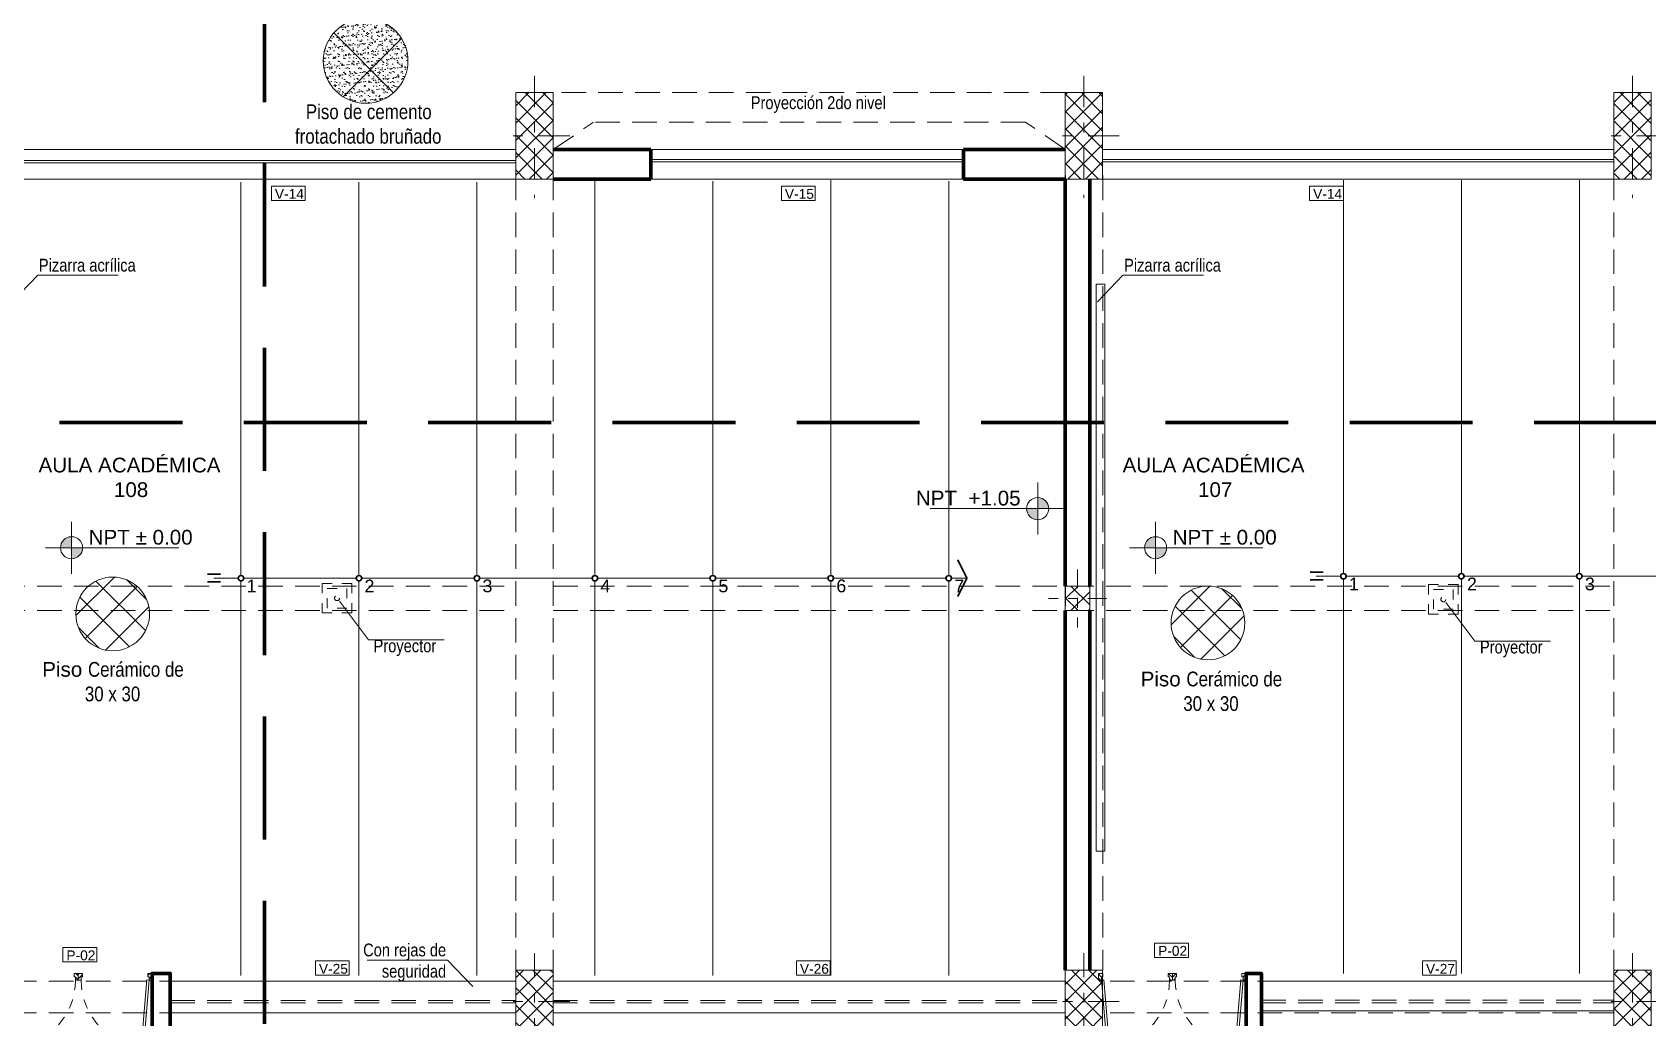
# Model space of a CAD drawing. Header units: inches. Extents: x 140 to 978, y -82 to 38.
# Drawn here: x 627.83 to 644.26, y 13.06 to 23.08 of the extents above; entities that cross this region are included whole.
import ezdxf

# ---------------------------------------------------------------- set-up
doc = ezdxf.new("R2010")
doc.units = ezdxf.units.IN
doc.header["$MEASUREMENT"] = 0
for name, pattern in [('DASHDOT2', [12.7, 6.35, -3.175, 0, -3.175]), ('DASHED', [0.75, 0.5, -0.25]), ('DASHED2', [0.375, 0.25, -0.125])]:
    doc.linetypes.add(name, pattern=pattern)
doc.layers.get('0').update_dxf_attribs({"lineweight": 0})
for name, color, linetype, lineweight in [('UNSAAC-COLUMNA', 24, 'Continuous', 0), ('UNSAAC-CORTE MURO', 42, 'Continuous', 35), ('UNSAAC-COTA', 48, 'Continuous', 0), ('UNSAAC-EJE COLUMNA', 22, 'DASHDOT2', 0), ('UNSAAC-FACHADA(2DO PLANO)', 7, 'Continuous', 30), ('UNSAAC-LINEA DE CORTE', 7, 'Continuous', 70), ('UNSAAC-LLAMADOS', 88, 'Continuous', 0), ('UNSAAC-MUEBLE', 254, 'Continuous', 0), ('UNSAAC-MURETE', 146, 'Continuous', 20), ('UNSAAC-MUROS', 7, 'Continuous', 70), ('UNSAAC-PISOS', 253, 'Continuous', 0), ('UNSAAC-PROYECCIONES', 38, 'DASHED2', 0), ('UNSAAC-TEXTOS', 250, 'Continuous', 0), ('UNSAAC-TEXTURAS', 250, 'Continuous', 0), ('UNSAAC-VANOS', 24, 'Continuous', 0)]:
    doc.layers.add(name, color=color, linetype=linetype, lineweight=lineweight)
doc.styles.add('5mm', font='GOTHIC.TTF', dxfattribs={"height": 5})
doc.styles.add('narrow', font='')
doc.styles.get("Standard").update_dxf_attribs({"font": 'arial.ttf'})
doc.styles.get('narrow').set_extended_font_data('Arial Narrow', italic=True)
doc.dimstyles.new('1EN75', dxfattribs={"dimtxt": 0.15, "dimasz": 0.06, "dimexe": 0.1, "dimexo": 0.15, "dimgap": 0.025, "dimtad": 1, "dimzin": 1, "dimdsep": 46, "dimtxsty": 'narrow', "dimblk": 'DOT', "dimcen": 0.1, "dimclrd": 256, "dimclre": 256, "dimclrt": 256, "dimaunit": 1, "dimadec": 3, "dimazin": 0, "dimtfac": 1, "dimtmove": 2, "dimatfit": 3, "dimldrblk": 'ARCHTICK', "dimfxl": 0.3, "dimfxlon": 1, "dimtolj": 1, "dimtzin": 0, "dimlwd": 0, "dimlwe": 0, "dimarcsym": 0})

# ---------------------------------------------------------------- blocks, each defined once
blk = doc.blocks.new('colum2')
at = {"layer": 'UNSAAC-TEXTURAS'}
h = blk.add_hatch(dxfattribs=at)
h.set_pattern_fill('ANSI37', color=256)
h.paths.add_polyline_path([(872.373, 198.546), (872.373, 198.421), (872.498, 198.421), (872.498, 198.546)])
h.paths.add_polyline_path([(872.498, 198.421), (872.623, 198.421), (872.623, 198.546), (872.498, 198.546)])
h.paths.add_polyline_path([(872.498, 198.296), (872.623, 198.296), (872.623, 198.421), (872.498, 198.421)])
h.paths.add_polyline_path([(872.498, 198.421), (872.373, 198.421), (872.373, 198.296), (872.498, 198.296)])
at = {"layer": 'UNSAAC-COLUMNA'}
blk.add_lwpolyline([(872.373, 198.546), (872.623, 198.546), (872.623, 198.296), (872.373, 198.296)], close=True, dxfattribs=at)
at = {"layer": 'UNSAAC-EJE COLUMNA', "ltscale": 0.03}
for p, q in [((872.498, 198.716), (872.498, 198.126)), ((872.793, 198.421), (872.203, 198.421))]:
    blk.add_line(p, q, dxfattribs=at)
blk = doc.blocks.new('c')
at = {"layer": 'UNSAAC-TEXTURAS'}
h = blk.add_hatch(dxfattribs=at)
h.set_pattern_fill('ANSI37', color=256)
h.set_pattern_definition([(45, (-855.58834, -178.38853), (-0.088388348, 0.088388348), []), (135, (-855.58834, -178.38853), (-0.088388348, -0.088388348), [])])
h.paths.add_polyline_path([(0.19, 0.635), (0, 0.635), (0, 0.316), (0.19, 0.316)])
h.paths.add_polyline_path([(0.19, 0.316), (0.38, 0.316), (0.38, 0.635), (0.19, 0.635)])
h.paths.add_polyline_path([(0.19, 0), (0.38, 0), (0.38, 0.316), (0.19, 0.316)])
h.paths.add_polyline_path([(0.19, 0.316), (0, 0.316), (0, 0), (0.19, 0)])
at = {"layer": 'UNSAAC-COLUMNA'}
blk.add_lwpolyline([(0, 0), (0, 0.635), (0.38, 0.635), (0.38, 0)], dxfattribs=at)
blk.add_lwpolyline([(0, 0.635), (0.38, 0.635), (0.38, 0), (0, 0)], close=True, dxfattribs=at)
at = {"layer": 'UNSAAC-EJE COLUMNA', "ltscale": 0.05}
for p, q in [((0.19, -0.172), (0.19, 0.805)), ((0.55, 0.316), (-0.17, 0.316))]:
    blk.add_line(p, q, dxfattribs=at)
blk = doc.blocks.new('cs1')
at = {"layer": 'UNSAAC-TEXTURAS'}
h = blk.add_hatch(dxfattribs=at)
h.set_pattern_fill('ANSI37', color=256)
h.paths.add_polyline_path([(850.008, 169.826), (850.198, 169.826), (850.198, 170.266), (850.008, 170.266)])
h.paths.add_polyline_path([(850.198, 169.826), (850.388, 169.826), (850.388, 170.266), (850.198, 170.266)])
h.paths.add_polyline_path([(850.388, 169.826), (850.198, 169.826), (850.198, 169.386), (850.388, 169.386)])
h.paths.add_polyline_path([(850.198, 169.826), (850.008, 169.826), (850.008, 169.386), (850.198, 169.386)])
at = {"layer": 'UNSAAC-COLUMNA'}
blk.add_lwpolyline([(850.388, 169.386), (850.388, 170.266), (850.008, 170.266), (850.008, 169.386)], close=True, dxfattribs=at)
at = {"layer": 'UNSAAC-EJE COLUMNA', "ltscale": 0.05}
for p, q in [((850.198, 170.436), (850.198, 169.196)), ((850.558, 169.826), (849.828, 169.826))]:
    blk.add_line(p, q, dxfattribs=at)
blk = doc.blocks.new('_Dot')
at = {"color": 0, "linetype": 'ByBlock', "lineweight": -2}
blk.add_line((-0.5, 0), (-1, 0), dxfattribs=at)
at = {"color": 0, "linetype": 'ByBlock', "const_width": 0.5}
blk.add_lwpolyline([(-0.25, 0, 1), (0.25, 0, 1)], format="xyb", close=True, dxfattribs=at)
blk = doc.blocks.new('*D709')
at = {"layer": 'Defpoints', "color": 0, "transparency": 16777216}
for p in [(649.885, 27.723), (649.885, 24.699), (612.289, 19.744)]:
    blk.add_point(p, dxfattribs=at)
at = {"layer": 'UNSAAC-COTA', "lineweight": 0, "transparency": 16777216}
for p, q in [((612.289, 27.423), (612.289, 27.823)), ((649.885, 27.423), (649.885, 27.823)), ((612.349, 27.723), (649.825, 27.723))]:
    blk.add_line(p, q, dxfattribs=at)
at = {"layer": 'UNSAAC-COTA', "lineweight": 0, "transparency": 16777216, "xscale": 0.06, "yscale": 0.06, "zscale": 0.06, "rotation": 180}
blk.add_blockref('_Dot', (612.289, 27.723), dxfattribs=at)
at = {"layer": 'UNSAAC-COTA', "lineweight": 0, "transparency": 16777216, "xscale": 0.06, "yscale": 0.06, "zscale": 0.06}
blk.add_blockref('_Dot', (649.885, 27.723), dxfattribs=at)
at = {"layer": 'UNSAAC-COTA', "transparency": 16777216, "insert": (631.087, 27.825), "char_height": 0.15, "attachment_point": 5, "style": 'narrow'}
blk.add_mtext('\\A1;37.60', dxfattribs=at)
blk = doc.blocks.new('_ArchTick')
at = {"layer": 'UNSAAC-FACHADA(2DO PLANO)', "color": 0, "const_width": 0.15}
blk.add_lwpolyline([(-0.5, -0.5), (0.5, 0.5)], dxfattribs=at)
blk = doc.blocks.new('PRTX80')
at = {"layer": 'UNSAAC-TEXTOS'}
h = blk.add_hatch(dxfattribs=at)
h.set_pattern_fill('ANSI31', color=256, scale=0.01, style=0)
h.set_pattern_definition([(45, (-1.629623, -4.234902), (-0.02245064, 0.02245064), [])])
h.paths.add_polyline_path([(-0.755, 0.036), (-0.8, 0.036), (-0.8, -0.036), (-0.769, -0.036), (-0.769, 0), (-0.755, 0)])
h.paths.add_polyline_path([(0, 0.036), (-0.045, 0.036), (-0.045, 0), (-0.032, 0), (-0.032, -0.036), (0, -0.036)])
at = {"layer": 'UNSAAC-PROYECCIONES', "ltscale": 0.15}
blk.add_arc((-0.032, -0.036), 0.737, 180, 270, dxfattribs=at)
at = {"layer": 'UNSAAC-TEXTOS'}
for p, q in [((-0.165, -0.662), (-0.166, -0.669)), ((-0.162, -0.67), (-0.166, -0.669)), ((-0.162, -0.662), (-0.165, -0.662)), ((-0.161, -0.651), (-0.163, -0.681)), ((-0.13, -0.688), (-0.16, -0.685)), ((-0.127, -0.65), (-0.157, -0.648)), ((-0.124, -0.658), (-0.126, -0.68)), ((-0.126, -0.68), (-0.126, -0.684)), ((-0.11, -0.682), (-0.126, -0.68)), ((-0.123, -0.654), (-0.124, -0.658)), ((-0.108, -0.659), (-0.124, -0.658)), ((-0.085, -0.684), (-0.07, -0.685)), ((-0.083, -0.661), (-0.068, -0.663)), ((-0.068, -0.663), (-0.07, -0.685)), ((-0.07, -0.685), (-0.07, -0.689)), ((-0.068, -0.659), (-0.068, -0.663)), ((-0.067, -0.693), (-0.037, -0.695)), ((-0.064, -0.655), (-0.034, -0.658)), ((-0.03, -0.662), (-0.033, -0.692)), ((-0.032, -0.681), (-0.028, -0.681)), ((-0.031, -0.673), (-0.028, -0.673)), ((-0.028, -0.673), (-0.028, -0.681))]:
    blk.add_line(p, q, dxfattribs=at)
for points in [[(-0.8, 0.036), (-0.755, 0.036), (-0.755, 0), (-0.769, 0), (-0.769, -0.036), (-0.8, -0.036), (-0.8, 0.036)], [(-0.045, 0.036), (0, 0.036), (0, -0.036), (-0.032, -0.036), (-0.032, 0), (-0.045, 0), (-0.045, 0.036)]]:
    blk.add_lwpolyline(points, dxfattribs=at)
blk.add_lwpolyline([(-0.056, -0.034), (-0.032, -0.036), (-0.093, -0.77), (-0.117, -0.768)], close=True, dxfattribs=at)
for centre, start, end in [((-0.16, -0.681), 175.2462, 265.2462), ((-0.157, -0.651), 85.2462, 175.2462), ((-0.13, -0.684), 265.2462, 355.2462), ((-0.127, -0.654), 355.2462, 85.2462), ((-0.067, -0.689), 175.2462, 265.2462), ((-0.064, -0.659), 85.2462, 175.2462), ((-0.037, -0.691), 265.2462, 355.2462), ((-0.034, -0.662), 355.2462, 85.2462)]:
    blk.add_arc(centre, 0.00375, start, end, dxfattribs=at)
blk = doc.blocks.new('A$C2884083B')
at = {"layer": 'UNSAAC-MUEBLE', "xscale": -0.9375009637713414, "yscale": 0.9375009637713415, "zscale": 0.9375009637713415, "rotation": 359.9999999999994}
blk.add_blockref('PRTX80', (-0.04, 0.677), dxfattribs=at)
at = {"layer": 'UNSAAC-MUEBLE', "xscale": 0.9375009637713414, "yscale": 0.9375009637713414, "zscale": 0.9375009637713414}
blk.add_blockref('PRTX80', (1.46, 0.677), dxfattribs=at)
blk = doc.blocks.new('npt')
at = {"layer": 'UNSAAC-TEXTOS'}
h = blk.add_hatch(color=0, dxfattribs=at)
h.dxf.hatch_style = 1
h.paths.add_polyline_path([(0.0522, 0), (0, 0), (0, -0.0522, 0.414214)])
h.paths.add_polyline_path([(0, 0.0522, 0.414214), (-0.0522, 0), (0, 0)])
at = {"layer": 'UNSAAC-TEXTOS', "color": 0}
for p, q in [((0, -0.1228), (0, 0.1228)), ((-0.1228, 0), (0.507, 0))]:
    blk.add_line(p, q, dxfattribs=at)
blk.add_circle((0, 0), 0.0522, dxfattribs=at)
blk = doc.blocks.new('VIGA')
at = {"layer": 'UNSAAC-PROYECCIONES'}
for p, q in [((1110.082, 107.964), (1104.872, 107.964)), ((1104.872, 107.384), (1105.282, 107.664)), ((1104.872, 107.384), (1105.282, 107.664)), ((1109.676, 107.664), (1105.282, 107.664)), ((1110.082, 107.384), (1109.676, 107.664)), ((1110.082, 107.384), (1109.676, 107.664)), ((1104.492, 107.119), (1104.492, 99.039)), ((1104.872, 107.119), (1104.872, 99.039)), ((1110.082, 107.119), (1110.082, 99.039)), ((1110.462, 107.119), (1110.462, 99.039)), ((1115.662, 107.119), (1115.662, 99.039)), ((1099.247, 102.944), (1104.492, 102.944)), ((1104.872, 102.944), (1115.662, 102.944)), ((1099.247, 102.694), (1104.492, 102.694)), ((1104.872, 102.694), (1115.662, 102.694)), ((1104.492, 98.925), (1099.292, 98.925)), ((1110.082, 98.925), (1104.882, 98.925)), ((1115.662, 98.925), (1110.462, 98.925)), ((1104.492, 98.605), (1099.292, 98.605)), ((1110.082, 98.605), (1104.882, 98.605)), ((1115.662, 98.605), (1110.462, 98.605))]:
    blk.add_line(p, q, dxfattribs=at)
blk = doc.blocks.new('cañon planta')
at = {"layer": 'UNSAAC-MUEBLE', "linetype": 'DASHED', "ltscale": 0.09}
blk.add_lwpolyline([(750.392, 72.439), (750.692, 72.439), (750.692, 72.139), (750.392, 72.139), (750.392, 72.439)], dxfattribs=at)
blk.add_lwpolyline([(750.442, 72.389), (750.642, 72.389), (750.642, 72.189), (750.442, 72.189)], close=True, dxfattribs=at)
blk.add_circle((750.542, 72.289), 0.025, dxfattribs=at)

msp = doc.modelspace()

# ---------------------------------------------------------------- hatches: boundary and pattern name
at = {"layer": 'UNSAAC-TEXTOS'}
h = msp.add_hatch(dxfattribs=at)
h.set_pattern_fill('_USER', color=256, scale=0.23019, angle=45, style=0, double=1, pattern_type=0)
h.set_pattern_definition([(45, (563.27802, -69.6552), (-0.16276894, 0.16276894), []), (135, (563.27802, -69.6552), (-0.16276894, -0.16276894), [])])
edge = h.paths.add_edge_path()
edge.add_arc((628.645, 17.166), 0.375, 0, 360)
h = msp.add_hatch(dxfattribs=at)
h.set_pattern_fill('_USER', color=256, scale=0.23019, angle=45, style=0, double=1, pattern_type=0)
h.set_pattern_definition([(45, (574.4202, -69.7472), (-0.16276894, 0.16276894), []), (135, (574.4202, -69.7472), (-0.16276894, -0.16276894), [])])
edge = h.paths.add_edge_path()
edge.add_arc((639.787, 17.074), 0.375, 0, 360)
at = {"layer": 'UNSAAC-TEXTURAS'}
h = msp.add_hatch(dxfattribs=at)
h.set_pattern_fill('AR-SAND', color=256, scale=0.0375, style=0, double=1)
h.set_pattern_definition([(37.5, (641.88226, 77.09555), (-0.00236225, 0.07225589), [0, -0.057, 0, -0.06375, 0, -0.0609375]), (7.5, (641.88226, 77.09555), (0.06636663, 0.10583048), [0, -0.03075, 0, -0.051375, 0, -0.0196875]), (327.5, (641.836134, 77.09555), (0.11678032, 0.000212215), [0, -0.01875, 0, -0.0675, 0, -0.088125]), (317.5, (641.83613, 77.09555), (0.11272975, 0.03291283), [0, -0.009375, 0, -0.04425, 0, -0.050625])])
h.paths.add_polyline_path([(631.649, 22.791, 1), (630.787, 22.791, 1)])

# ---------------------------------------------------------------- linework, layer by layer
at = {"layer": 'UNSAAC-CORTE MURO', "ltscale": 0.03}
for p, q in [((640.825, 17.589), (640.958, 17.589)), ((629.61, 17.569), (629.743, 17.569)), ((629.61, 17.493), (629.743, 17.493)), ((640.825, 17.513), (640.958, 17.513))]:
    msp.add_line(p, q, dxfattribs=at)
at = {"layer": 'UNSAAC-CORTE MURO'}
msp.add_lwpolyline([(637.244, 17.715), (637.334, 17.529), (637.244, 17.344)], dxfattribs=at)
for centre in [(629.95, 17.529), (631.15, 17.529), (632.35, 17.529), (633.55, 17.529), (634.75, 17.529), (635.95, 17.529), (637.15, 17.529), (641.165, 17.549), (642.365, 17.549), (643.565, 17.549)]:
    msp.add_circle(centre, 0.0278, dxfattribs=at)
at = {"layer": 'UNSAAC-LINEA DE CORTE', "linetype": 'DASHED', "ltscale": 2.5}
for p, q in [((630.189, 29.247), (630.189, -17.642)), ((607.479, 19.113), (660.642, 19.113))]:
    msp.add_line(p, q, dxfattribs=at)
at = {"layer": 'UNSAAC-LLAMADOS', "ltscale": 2.5}
for points in [[(628.7, 20.61), (627.882, 20.61), (627.622, 20.341)], [(639.74, 20.61), (638.922, 20.61), (638.662, 20.341)], [(631.232, 13.644), (632.05, 13.644), (632.31, 13.376)]]:
    msp.add_lwpolyline(points, dxfattribs=at)
at = {"layer": 'UNSAAC-LLAMADOS'}
for points in [[(632.018, 16.902), (631.247, 16.902), (630.952, 17.294)], [(643.273, 16.89), (642.502, 16.89), (642.207, 17.282)]]:
    msp.add_lwpolyline(points, dxfattribs=at)
at = {"layer": 'UNSAAC-MUEBLE', "ltscale": 2.5}
msp.add_lwpolyline([(638.648, 20.521), (638.737, 20.521), (638.737, 14.754), (638.648, 14.754)], close=True, dxfattribs=at)
at = {"layer": 'UNSAAC-MURETE'}
for points in [[(627.545, 21.889), (632.745, 21.889), (632.745, 21.589), (627.545, 21.589)], [(634.12, 21.889), (637.3, 21.889), (637.3, 21.589), (634.12, 21.589)], [(629.23, 13.43), (632.745, 13.43), (632.745, 13.11), (629.23, 13.11)], [(633.125, 13.43), (638.335, 13.43), (638.335, 13.11), (633.125, 13.11)], [(640.33, 13.43), (643.915, 13.43), (643.915, 13.13), (640.33, 13.13)]]:
    msp.add_lwpolyline(points, close=True, dxfattribs=at)
msp.add_lwpolyline([(638.715, 21.889), (643.915, 21.889), (643.915, 21.589), (638.715, 21.589)], dxfattribs=at)
at = {"layer": 'UNSAAC-MUROS'}
for p, q in [((633.125, 21.889), (634.12, 21.889)), ((634.12, 21.889), (634.12, 21.589)), ((637.3, 21.889), (638.335, 21.889)), ((637.3, 21.589), (637.3, 21.889)), ((634.12, 21.589), (633.125, 21.589)), ((638.335, 21.589), (637.3, 21.589)), ((638.335, 21.589), (638.335, 17.449)), ((638.585, 17.449), (638.585, 21.589)), ((638.335, 17.199), (638.335, 13.544)), ((638.585, 13.544), (638.585, 17.199))]:
    msp.add_line(p, q, dxfattribs=at)
for points in [[(629.23, 12.909), (629.045, 12.909), (629.045, 13.509), (629.23, 13.509)], [(640.33, 12.909), (640.175, 12.909), (640.175, 13.509), (640.33, 13.509)]]:
    msp.add_lwpolyline(points, close=True, dxfattribs=at)
at = {"layer": 'UNSAAC-PISOS'}
for points in [[(629.95, 17.557), (629.95, 21.559)], [(631.15, 17.557), (631.15, 21.559)], [(632.35, 17.557), (632.35, 21.559)], [(633.55, 17.557), (633.55, 21.569)], [(634.75, 17.557), (634.75, 21.569)], [(635.95, 17.557), (635.95, 21.579)], [(637.15, 17.557), (637.15, 21.569)], [(641.165, 17.577), (641.165, 21.579)], [(642.365, 17.577), (642.365, 21.579)], [(643.565, 17.577), (643.565, 21.579)], [(629.95, 13.489), (629.95, 17.501)], [(631.15, 13.489), (631.15, 17.501)], [(632.35, 13.489), (632.35, 17.501)], [(633.55, 13.489), (633.55, 17.501)], [(634.75, 13.489), (634.75, 17.501)], [(635.95, 13.489), (635.95, 17.501)], [(637.15, 13.489), (637.15, 17.501)], [(641.165, 13.509), (641.165, 17.521)], [(642.365, 13.509), (642.365, 17.521)], [(643.565, 13.509), (643.565, 17.521)]]:
    msp.add_lwpolyline(points, dxfattribs=at)
at = {"layer": 'UNSAAC-PROYECCIONES'}
msp.add_line((638.335, 22.469), (633.125, 22.469), dxfattribs=at)
at = {"layer": 'UNSAAC-TEXTOS'}
for points in [[(630.259, 21.518), (630.603, 21.518), (630.603, 21.372), (630.259, 21.372)], [(635.447, 21.518), (635.791, 21.518), (635.791, 21.372), (635.447, 21.372)], [(640.821, 21.518), (641.165, 21.518), (641.165, 21.372), (640.821, 21.372)], [(639.244, 13.818), (639.588, 13.818), (639.588, 13.672), (639.244, 13.672)], [(628.139, 13.773), (628.482, 13.773), (628.482, 13.627), (628.139, 13.627)], [(630.707, 13.636), (631.05, 13.636), (631.05, 13.49), (630.707, 13.49)], [(635.6, 13.636), (635.944, 13.636), (635.944, 13.49), (635.6, 13.49)], [(641.969, 13.636), (642.313, 13.636), (642.313, 13.49), (641.969, 13.49)]]:
    msp.add_lwpolyline(points, close=True, dxfattribs=at)
for centre in [(628.645, 17.166), (639.787, 17.074)]:
    msp.add_circle(centre, 0.375, dxfattribs=at)
at = {"layer": 'UNSAAC-TEXTURAS'}
for p, q in [((630.894, 23.075), (631.502, 22.467)), ((630.989, 22.426), (631.583, 23.02))]:
    msp.add_line(p, q, dxfattribs=at)
msp.add_circle((631.218, 22.791), 0.431, dxfattribs=at)
at = {"layer": 'UNSAAC-VANOS', "ltscale": 0.01}
for p, q in [((627.545, 21.779), (632.745, 21.779)), ((627.545, 21.754), (632.745, 21.754)), ((634.12, 21.789), (637.3, 21.789)), ((634.12, 21.764), (637.3, 21.764)), ((638.715, 21.789), (643.915, 21.789)), ((638.715, 21.764), (643.915, 21.764))]:
    msp.add_line(p, q, dxfattribs=at)
at = {"layer": 'UNSAAC-VANOS', "linetype": 'DASHED2'}
for p, q in [((629.23, 13.234), (632.745, 13.234)), ((629.23, 13.209), (632.745, 13.209)), ((633.125, 13.234), (638.335, 13.234)), ((633.125, 13.209), (638.335, 13.209)), ((640.33, 13.236), (643.915, 13.236)), ((640.33, 13.211), (643.915, 13.211))]:
    msp.add_line(p, q, dxfattribs=at)
at = {"layer": 'UNSAAC-VANOS'}
for points in [[(629.674, 17.529), (629.674, 17.529), (629.674, 17.529), (629.674, 17.529), (629.674, 17.529), (629.922, 17.529)], [(629.978, 17.529), (631.122, 17.529)], [(631.178, 17.529), (632.322, 17.529)], [(632.378, 17.529), (633.522, 17.529)], [(633.578, 17.529), (634.722, 17.529)], [(634.778, 17.529), (635.922, 17.529)], [(635.978, 17.529), (637.122, 17.529)], [(637.178, 17.529), (637.334, 17.529)], [(640.889, 17.549), (640.889, 17.549), (640.889, 17.549), (640.889, 17.549), (640.889, 17.549), (641.137, 17.549)], [(641.193, 17.549), (642.337, 17.549)], [(642.393, 17.549), (643.537, 17.549)], [(643.593, 17.549), (644.737, 17.549)]]:
    msp.add_lwpolyline(points, dxfattribs=at)

# ---------------------------------------------------------------- block references
at = {"layer": 'UNSAAC-COTA'}
for p in [(-119.615, -54.963), (-108.36, -54.975)]:
    msp.add_blockref('cañon planta', p, dxfattribs=at)
at = {"layer": 'UNSAAC-MUEBLE'}
for p in [(627.585, 12.799), (638.715, 12.799)]:
    msp.add_blockref('A$C2884083B', p, dxfattribs=at)
at = {"layer": 'UNSAAC-PROYECCIONES'}
msp.add_blockref('VIGA', (-471.746, -85.495), dxfattribs=at)
at = {"layer": 'UNSAAC-TEXTOS', "yscale": 2.154779168756153, "zscale": 2.154779168756153}
for p, xscale in [((638.055, 18.237), -2.154779168756153), ((628.226, 17.839), 2.154779168756153), ((639.254, 17.839), 2.154779168756153)]:
    msp.add_blockref('npt', p, dxfattribs=dict(at, xscale=xscale))
at = {"layer": 'UNSAAC-TEXTURAS'}
for name, p in [('cs1', (-217.263, -147.797)), ('cs1', (-211.673, -147.797)), ('cs1', (-206.093, -147.797)), ('colum2', (-234.038, -181.097)), ('c', (632.745, 12.909)), ('c', (638.335, 12.909)), ('c', (643.915, 12.909))]:
    msp.add_blockref(name, p, dxfattribs=at)

# ---------------------------------------------------------------- texts
at = {"layer": 'UNSAAC-LLAMADOS', "char_height": 0.13, "style": 'narrow'}
for s, insert, width, attachment_point in [('\\pi0.36576;{\\fArial Narrow|b0|i0|c0|p34;Proyección 2do nivel}', (634.77, 22.431), 2.08357, 1), ('{\\fArial Narrow|b0|i0|c0|p34;Pizarra acrílica}', (627.894, 20.778), 1.15269, 1), ('{\\fArial Narrow|b0|i0|c0|p34;Pizarra acrílica}', (638.934, 20.778), 1.15269, 1), ('{\\fArial Narrow|b0|i0|c0|p34;Proyector}', (631.936, 16.737), 2.19448, 9), ('{\\fArial Narrow|b0|i0|c0|p34;Proyector}', (643.191, 16.725), 2.19448, 9), ('{\\fArial Narrow|b0|i0|c0|p34;Con rejas de seguridad}', (632.037, 13.813), 1.15269, 3)]:
    msp.add_mtext(s, dxfattribs=dict(at, insert=insert, width=width, attachment_point=attachment_point))
at = {"layer": 'UNSAAC-TEXTOS', "char_height": 0.15}
for s, insert, width, attachment_point, style in [('\\pi0.13185;{\\fArial Narrow|b0|i0|c0|p34;Piso de cemento \\P\\pi0.02104;frotachado bruñado }', (630.478, 22.349), 1.52397, 1, 'narrow'), ('{\\fArial|b0|i0|c0|p34;NPT  +1.05}', (637.881, 18.419), 1.06387, 3, '5mm'), ('{\\fArial|b0|i0|c0|p34;NPT ± 0.00}', (628.4, 18.021), 1.06387, 1, '5mm'), ('{\\fArial|b0|i0|c0|p34;NPT ± 0.00}', (639.428, 18.021), 1.06387, 1, '5mm'), ('\\pi0.053834;{\\fArial|b0|i0|c204|p34;Piso \\fArial Narrow|b0|i0|c0|p34;Cerámico de \\P\\pi0.48777;30 x 30}', (627.874, 16.677), 1.52397, 1, 'narrow'), ('\\pi0.053834;{\\fArial|b0|i0|c204|p34;Piso \\fArial Narrow|b0|i0|c0|p34;Cerámico de \\P\\pi0.48777;30 x 30}', (639.048, 16.579), 1.52397, 1, 'narrow')]:
    msp.add_mtext(s, dxfattribs=dict(at, insert=insert, width=width, attachment_point=attachment_point, style=style))
at = {"layer": 'UNSAAC-TEXTOS', "char_height": 0.1, "attachment_point": 1}
for s, insert in [('{\\f@Arial Unicode MS|b0|i0|c0|p34;V-1}4', (630.295, 21.488)), ('{\\f@Arial Unicode MS|b0|i0|c0|p34;V-1}5', (635.483, 21.488)), ('{\\f@Arial Unicode MS|b0|i0|c0|p34;V-1}4', (640.857, 21.488)), ('{\\f@Arial Unicode MS|b0|i0|c0|p34;P-0}2', (628.174, 13.743)), ('{\\f@Arial Unicode MS|b0|i0|c0|p34;P-0}2', (639.28, 13.789)), ('{\\f@Arial Unicode MS|b0|i0|c0|p34;V-}25', (630.743, 13.606)), ('{\\f@Arial Unicode MS|b0|i0|c0|p34;V-}26', (635.636, 13.606)), ('{\\f@Arial Unicode MS|b0|i0|c0|p34;V-}27', (642.005, 13.606))]:
    msp.add_mtext_dynamic_manual_height_columns(s, width=0.2, gutter_width=1, heights=[0], dxfattribs=dict(at, insert=insert))
at = {"layer": 'UNSAAC-TEXTOS'}
for s, insert, char_height, width, attachment_point in [('\\pi0.21136;AULA ACADÉMICA  \\P\\pi0.97844;108', (627.679, 18.755), 0.15, 2.27449, 1), ('\\pi0.21136;AULA ACADÉMICA  \\P\\pi0.9786;107', (638.707, 18.755), 0.15, 2.27449, 1), ('1', (630.057, 17.45), 0.13, 0.04244, 5), ('2', (631.257, 17.45), 0.13, 0.04244, 5), ('3', (632.457, 17.45), 0.13, 0.04244, 5), ('4', (633.657, 17.45), 0.13, 0.04244, 5), ('5', (634.857, 17.45), 0.13, 0.04244, 5), ('6', (636.057, 17.45), 0.13, 0.04244, 5), ('7', (637.257, 17.45), 0.13, 0.04244, 5), ('1', (641.272, 17.47), 0.13, 0.04244, 5), ('2', (642.472, 17.47), 0.13, 0.04244, 5), ('3', (643.672, 17.47), 0.13, 0.04244, 5)]:
    msp.add_mtext(s, dxfattribs=dict(at, insert=insert, char_height=char_height, width=width, attachment_point=attachment_point))

# ---------------------------------------------------------------- dimensions: what is measured, and where the dimension line sits
at = {"layer": 'UNSAAC-COTA'}
dim = msp.add_linear_dim(base=(649.885, 27.723), p1=(612.289, 19.744), p2=(649.885, 24.699), dimstyle='1EN75', dxfattribs=at)
dim.commit()
dim.dimension.update_dxf_attribs({"geometry": '*D709', "text_midpoint": (631.087, 27.825)})

doc.saveas('drawing.dxf')
